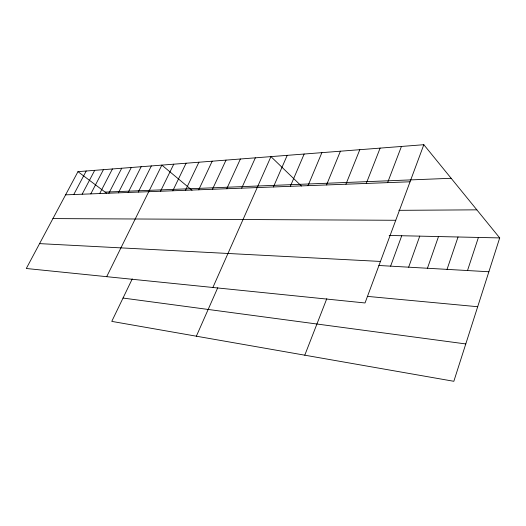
<?xml version="1.0" encoding="UTF-8"?>
<svg xmlns="http://www.w3.org/2000/svg" width="526" height="526" viewBox="0 0 526 526"><rect width="100%" height="100%" fill="white"/><g stroke="black" fill="none" stroke-linecap="round" stroke-linejoin="round"><path stroke-width="0.79" d="M423.825 144.709L365.031 302.963L26.3 268.497L77.973 171.647L423.825 144.709L499.7 237.916L453.839 381.291L111.768 321.386L132.256 278.911M467.509 270.535L478.423 237.443M447.047 269.371L458.041 236.989M427.447 268.253L438.506 236.555M408.649 267.182L419.755 236.135M390.608 266.149L401.739 235.74M387.609 182.634L401.437 146.452M304.778 355.188L326.791 298.689M366.267 183.442L380.12 148.108M345.93 184.212L359.804 149.693M326.541 184.948L340.407 151.205M308.032 185.652L321.879 152.645M290.339 186.322L304.159 154.026M273.415 186.967L287.203 155.348M196.356 336.199L217.744 287.755M212.885 287.479L270.943 156.616L301.411 186.033M241.677 188.17L255.36 157.826M226.772 188.729L240.395 158.997M212.471 189.275L226.022 160.114M198.723 189.794L212.202 161.193M185.5 190.294L198.9 162.225M172.784 190.78L186.099 163.224M160.529 191.24L173.764 164.184M106.686 276.676L161.87 165.111L192.016 190.261M138.279 192.089L151.343 165.927M128.173 192.47L141.152 166.722M118.383 192.838L131.283 167.492M108.902 193.2L121.716 168.241M99.71 193.548L112.432 168.958M90.794 193.884L103.431 169.661M82.148 194.212L94.7 170.345M73.752 194.535L86.211 171.003M105.115 192.108L451.15 178.281M65.599 194.844L410.05 181.786M398.833 210.334L476.852 209.841M52.929 218.586L395.749 220.276M389.155 235.457L499.7 237.916M39.568 243.623L380.456 261.442M378.792 265.479L488.878 271.758M367.312 296.368L477.693 306.724M123.025 298.051L465.786 343.945M77.973 171.647L106.397 193.075"/></g></svg>
